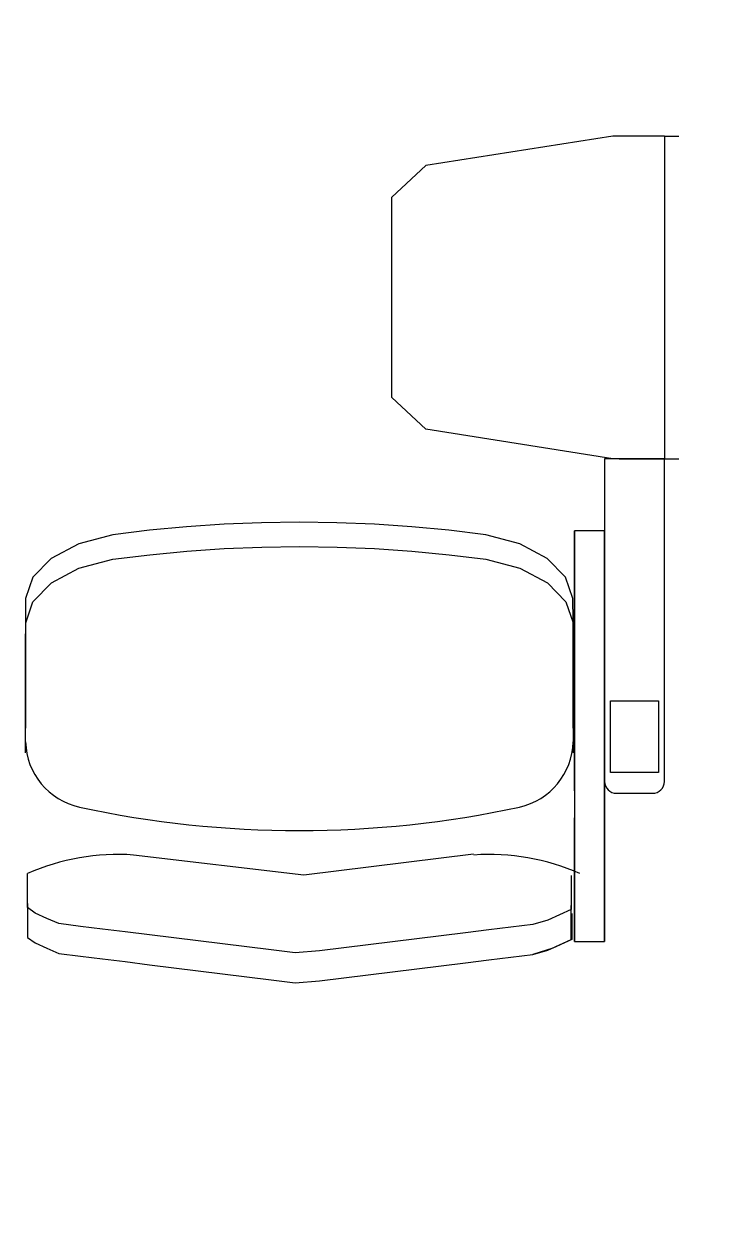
# Model space of a CAD drawing. Header units: millimetres. Extents: x 1210 to 64966, y 534 to 90439.
# Drawn here: x 10458 to 11610, y 43403 to 45370 of the extents above; entities that cross this region are included whole.
import ezdxf

# ---------------------------------------------------------------- set-up
doc = ezdxf.new("R2010")
doc.units = ezdxf.units.MM
doc.layers.add('ARREDI', color=8, linetype='Continuous')
doc.layers.add('RETINI', color=8, linetype='Continuous')

msp = doc.modelspace()

# ---------------------------------------------------------------- hatches: boundary and pattern name
at = {"layer": 'RETINI'}
h = msp.add_hatch(dxfattribs=at)
h.set_pattern_fill('ANSI31', color=256, scale=990, angle=270, style=0)
h.set_pattern_definition([(315, (-385059.34, 422084.75), (87.504464, 87.504464), [])])
h.paths.add_polyline_path([(19624, 32169, 1), (19624, 31670.1, 1)])
h.paths.add_polyline_path([(28336, 31670.1, 1), (28336, 32169, 1)])
h.paths.add_polyline_path([(18881.5, 15334.9), (18881.5, 13948.9), (20267.5, 13948.9), (20267.5, 15334.9)])
h.paths.add_polyline_path([(63481, 41322.4), (63481, 40431.4), (64372, 40431.4), (64372, 41322.4)])
h.paths.add_polyline_path([(63481, 32313.4), (63481, 31422.4), (64372, 31422.4), (64372, 32313.4)])
h.paths.add_polyline_path([(63481, 23700.4), (63481, 22809.4), (64372, 22809.4), (64372, 23700.4)])
h.paths.add_polyline_path([(63481, 15057.6), (63481, 14978.5), (63481, 14166.6), (64372, 14166.6), (64372, 15057.6)])
h.paths.add_polyline_path([(54967, 15057.6), (54967, 14166.6), (55858, 14166.6), (55858, 15057.6)])
h.paths.add_polyline_path([(42661.3, 15057.6), (42661.3, 14562.6), (42898.9, 14562.6), (42898.9, 14820), (45067, 14820), (45067, 15057.6)])
h.paths.add_polyline_path([(42661.3, 14562.6), (42661.3, 14067.6), (45067, 14067.6), (45067, 14166.6), (45067, 14562.6)])
h.paths.add_polyline_path([(45067, 15057.6), (45067, 14166.6), (45958, 14166.6), (45958, 15057.6)])
h.paths.add_polyline_path([(45958, 15097.3), (45958, 15057.6), (45958, 14166.6), (45958, 13513.3), (46453, 13513.3), (46453, 15097.3)])
h.paths.add_polyline_path([(30811, 2316.4), (30811, 534.4), (31405, 534.4), (31405, 2316.4)])
h.paths.add_polyline_path([(35315.5, 17156.5), (35315.5, 14948.8), (36454, 14948.8), (36454, 15186.4), (35553.1, 15186.4), (35553.1, 16879.3), (37206.4, 16879.3), (37206.4, 15186.4), (37444, 15186.4), (37444, 17156.5)])
h.paths.add_polyline_path([(36454, 15186.4), (36454, 14097.4), (37543, 14097.4), (37543, 15186.4)])
h.paths.add_polyline_path([(37543, 15107.1), (37543, 14820), (38215.7, 14820), (38215.7, 14562.6), (38453.3, 14562.6), (38453.3, 15107.1)])
h.paths.add_polyline_path([(37543, 14562.6), (37543, 14097.4), (37543, 14067.6), (38453.3, 14067.6), (38453.3, 14562.6)])
h.paths.add_polyline_path([(37048, 14097.4), (37048, 11325.4), (37543, 11325.4), (37543, 14097.4)])
h.paths.add_polyline_path([(36553, 14097.4), (36553, 11325.4), (36790.6, 11325.4), (36790.6, 14097.4)])
h.paths.add_polyline_path([(36553, 11325.4), (36553, 10731.4), (38335, 10731.4), (38335, 11325.4)])
h.paths.add_polyline_path([(36553, 6820.9), (36553, 6226.9), (38335, 6226.9), (38335, 6820.9)])
h.paths.add_polyline_path([(36454, 2316.4), (36454, 1227.4), (37543, 1227.4), (37543, 2316.4)])
h.paths.add_polyline_path([(36454, 1227.4), (36454, 534.4), (37147, 534.4), (37147, 1227.4)])
h.paths.add_polyline_path([(37543, 2316.4), (37543, 1722.4), (38335, 1722.4), (38335, 2316.4)])
h.paths.add_polyline_path([(36553, 23700.4), (36553, 22809.4), (37444, 22809.4), (37444, 23700.4)], flags=17)
h.paths.add_polyline_path([(35315.5, 25581.4), (35315.5, 20878.9), (37444, 20878.9), (37444, 22809.4), (37206.4, 22809.4), (37206.4, 21116.5), (35553.1, 21116.5), (35553.1, 23700.4), (35553.1, 25343.8), (37206.4, 25343.8), (37206.4, 23700.4), (37444, 23700.4), (37444, 25581.4)])
h.paths.add_polyline_path([(10417, 41421.4), (10417, 40431.4), (11407, 40431.4), (11407, 41421.4)])
h.paths.add_polyline_path([(10714, 41627.7), (10714, 41421.4), (11110, 41421.4), (11110, 41627.7)])
h.paths.add_polyline_path([(16802.5, 41422), (16802.5, 40431.4), (17000.5, 40431.4), (19030, 40431.4), (19030, 40703), (17764, 40703), (17764, 40626.6), (17000.5, 40626.6), (17000.5, 41260.2), (17764, 41260.2), (17764, 41183.8), (19030, 41183.8), (19030, 41422)])
h.paths.add_polyline_path([(13783, 41183.8), (13783, 40703), (14624.5, 40703), (14624.5, 41183.8)], flags=16)
h.paths.add_polyline_path([(2744.5, 40703), (2744.5, 40465.4), (4724.5, 40465.4), (4724.5, 40431.4), (4922.5, 40431.4), (4922.5, 41421.4), (2744.5, 41421.4), (2744.5, 41183.8), (3961.1, 41183.8), (3961.1, 41260.2), (4724.5, 41260.2), (4724.5, 40626.6), (3961.1, 40626.6), (3961.1, 40703)])
h.paths.add_polyline_path([(6902.5, 41422), (6902.5, 40431.4), (7100.5, 40431.4), (8140, 40431.4), (8140, 41422)])
h.paths.add_polyline_path([(7100.5, 41183.8), (7942, 41183.8), (7942, 40703), (7100.5, 40703)], flags=16)
h.paths.add_polyline_path([(7100.5, 41183.8), (7100.5, 40703), (7942, 40703), (7942, 41183.8)], flags=0)
h.paths.add_polyline_path([(13585, 41422), (13585, 40431.4), (13783, 40431.4), (14822.5, 40431.4), (14822.5, 41422)])
h.paths.add_polyline_path([(13783, 40703), (13783, 41183.8), (14624.5, 41183.8), (14624.5, 40703)], flags=0)
h.paths.add_polyline_path([(20168.5, 41421.4), (20168.5, 41248.2), (20555.8, 41248.2), (20555.8, 41421.4), (20506.3, 41421.4), (20506.3, 41392.9), (20481.6, 41392.9), (20481.6, 41421.4), (20432.1, 41421.4), (20432.1, 41392.9), (20407.3, 41392.9), (20407.3, 41421.4)])
h.paths.add_polyline_path([(20407.3, 43756.7), (20407.3, 43728.1), (20357.8, 43728.1), (20357.8, 41421.4), (20407.3, 41421.4), (20407.3, 41392.9), (20432.1, 41392.9), (20432.1, 41421.4), (20481.6, 41421.4), (20481.6, 41392.9), (20506.3, 41392.9), (20506.3, 41421.4), (20555.8, 41421.4), (20555.8, 43728.1), (20506.3, 43728.1), (20506.3, 43756.7), (20481.6, 43756.7), (20481.6, 43728.1), (20432.1, 43728.1), (20432.1, 43756.7)])
h.paths.add_polyline_path([(20432.1, 46208.1), (20432.1, 46236.6), (20407.3, 46236.6), (20407.3, 46208.1), (20357.8, 46208.1), (20357.8, 43901.4), (20407.3, 43901.4), (20407.3, 43872.8), (20432.1, 43872.8), (20432.1, 43901.4), (20481.6, 43901.4), (20481.6, 43872.8), (20506.3, 43872.8), (20506.3, 43901.4), (20555.8, 43901.4), (20555.8, 46208.1), (20506.3, 46208.1), (20506.3, 46236.6), (20481.6, 46236.6), (20481.6, 46208.1)])
h.paths.add_polyline_path([(20432.1, 43901.4), (20432.1, 43872.8), (20407.3, 43872.8), (20407.3, 43901.4), (20357.8, 43901.4), (20357.8, 43728.1), (20407.3, 43728.1), (20407.3, 43756.7), (20432.1, 43756.7), (20432.1, 43728.1), (20481.6, 43728.1), (20481.6, 43756.7), (20506.3, 43756.7), (20506.3, 43728.1), (20555.8, 43728.1), (20555.8, 43901.4), (20506.3, 43901.4), (20506.3, 43872.8), (20481.6, 43872.8), (20481.6, 43901.4)])
h.paths.add_polyline_path([(20357.8, 46381.3), (20357.8, 46208.1), (20407.3, 46208.1), (20407.3, 46236.6), (20432.1, 46236.6), (20432.1, 46208.1), (20481.6, 46208.1), (20481.6, 46236.6), (20506.3, 46236.6), (20506.3, 46208.1), (20555.8, 46208.1), (20555.8, 46381.3)])
h.paths.add_polyline_path([(20357.8, 46604.1), (20357.8, 46430.8), (20555.8, 46430.8), (20555.8, 46604.1)])
h.paths.add_polyline_path([(20357.8, 49192.9), (20357.8, 49019.7), (20555.8, 49019.7), (20555.8, 49192.9)])
h.paths.add_polyline_path([(19129, 41421.4), (19129, 40431.4), (20119, 40431.4), (20119, 41421.4)])
h.paths.add_polyline_path([(22304.1, 57162.4), (22304.1, 56658.3), (23426.8, 56658.3), (23426.8, 56816.7), (22462.5, 56816.7), (22462.5, 57162.4)])
h.paths.add_polyline_path([(20357.8, 57162.4), (20357.8, 49242.4), (24260.9, 49242.4), (24260.9, 49539.4), (23664.4, 49539.4), (23664.4, 51356.3), (23426.8, 51356.3), (23426.8, 49539.4), (20654.8, 49539.4), (20654.8, 51667.7), (20654.8, 53311.3), (20753.8, 53311.3), (20753.8, 53548.9), (20654.8, 53548.9), (20654.8, 57063.4), (20654.8, 57162.4)])
h.paths.add_polyline_path([(22495, 58053.4), (22495, 57162.4), (23386, 57162.4), (23386, 58053.4)])
h.paths.add_polyline_path([(23386, 58152.4), (23386, 58053.4), (23386, 57648.4), (23559.5, 57648.4), (23559.5, 57162.4), (24054.5, 57162.4), (24054.5, 58152.4)])
h.paths.add_polyline_path([(23426.8, 57162.4), (23426.8, 57112.9), (23426.8, 56816.7), (23426.8, 56658.3), (23426.8, 52754.9), (23664.4, 52754.9), (23664.4, 55709.6), (24054.5, 55709.6), (24054.5, 57162.4)])
h.paths.add_polyline_path([(22139.8, 53548.9), (22139.8, 53311.3), (23426.8, 53311.3), (23426.8, 53548.9)], flags=17)
h.paths.add_polyline_path([(12397, 58053.4), (12397, 57162.4), (13288, 57162.4), (13288, 58053.4)])
h.paths.add_polyline_path([(13288, 57400), (13288, 57162.4), (22495, 57162.4), (22495, 57400)])
h.paths.add_polyline_path([(13288, 58152.4), (13288, 58053.4), (13288, 57648.4), (22495, 57648.4), (22495, 58053.4), (22495, 58152.4)])
h.paths.add_polyline_path([(2596, 58152.4), (2596, 58053.4), (2596, 57648.4), (12397, 57648.4), (12397, 58053.4), (12397, 58152.4)])
h.paths.add_polyline_path([(1705, 57162.4), (1507, 57162.4), (1507, 55295.4), (2695, 55295.4), (2695, 57162.4), (12397, 57162.4), (12397, 57400), (2596, 57400), (2596, 57162.4), (2457.4, 57162.4), (2457.4, 55542.9), (2002, 55542.9), (2002, 57162.4)])
h.paths.add_polyline_path([(33493.9, 41708.5), (33493.9, 41421.4), (34087.9, 41421.4), (34087.9, 41708.5)], flags=17)
h.paths.add_polyline_path([(27742, 41708.5), (27742, 41421.4), (28092.4, 41421.4), (28092.4, 41627.7), (28488.4, 41627.7), (28488.4, 41421.4), (28831, 41421.4), (33493.9, 41421.4), (33493.9, 41708.5)], flags=17)
h.paths.add_polyline_path([(27841, 41421.4), (27841, 40431.4), (28831, 40431.4), (28831, 41421.4)], flags=17)
h.paths.add_polyline_path([(37910, 57063.4), (37910, 56063.5), (37206.4, 56063.5), (37206.4, 55092.9), (34375, 55092.9), (34375, 54855.3), (37444, 54855.3), (37444, 55825.9), (37493.5, 55825.9), (38147.6, 55825.9), (38147.6, 57063.4)])
h.paths.add_polyline_path([(36553, 50331.4), (36553, 49440.4), (37444, 49440.4), (37444, 50331.4)])
h.paths.add_polyline_path([(36553, 52736.7), (36553, 50331.4), (36681.7, 50331.4), (36681.7, 52736.7)], flags=17)
h.paths.add_polyline_path([(36040.9, 52974.3), (36040.9, 52736.7), (37206.4, 52736.7), (37206.4, 50331.4), (37444, 50331.4), (37444, 52974.3)])
h.paths.add_polyline_path([(36553, 46472.6), (36553, 44318), (36682.1, 44318.3), (36683.5, 46615.2)])
h.paths.add_polyline_path([(37315.3, 47306.1), (37315.3, 44318), (37493.5, 44318), (37493.5, 47501)])
h.paths.add_polyline_path([(37206.4, 47187.1), (37206.4, 44318), (37315.3, 44318), (37315.3, 47306.1)])
h.paths.add_polyline_path([(36553, 49440.4), (36553, 46472.6), (37444, 47446.9), (37444, 49440.4), (37206.4, 49440.4), (37206.4, 47480.5), (36681.7, 46906.7), (36681.7, 49440.4)])
h.paths.add_polyline_path([(36553, 44318), (36553, 41322.4), (36681.7, 41322.4), (36681.7, 43128.7), (36681.7, 43762.3), (36681.7, 44120), (37206.4, 44120), (37206.4, 43844.6), (37315.3, 43844.6), (37315.3, 44318), (37206.4, 44318)])
h.paths.add_polyline_path([(37315.3, 44318), (37315.3, 43844.6), (37343.5, 43844.6), (37343.5, 43046.4), (37206.4, 43046.4), (37206.4, 41322.4), (37444, 41322.4), (37444, 44318)])
h.paths.add_polyline_path([(36553, 41322.4), (36553, 41316.1), (36553, 40431.4), (36559.4, 40431.4), (37444, 40431.4), (37444, 41322.4)])
h.paths.add_polyline_path([(37206.4, 36562.4), (37206.4, 32313.4), (37315.3, 32313.4), (37315.3, 36562.4)], flags=16)
h.paths.add_polyline_path([(35553.1, 38194), (35553.1, 40431.4), (35266, 40431.4), (35266, 37956.4), (35424.4, 37956.4), (35424.4, 34194.4), (35315.5, 34194.4), (35315.5, 29343.4), (37444, 29343.4), (37444, 31422.4), (37206.4, 31422.4), (37206.4, 29581), (35553.1, 29581), (35553.1, 33956.8), (35662, 33956.8), (35662, 38194)])
h.paths.add_polyline_path([(36553, 32313.4), (36553, 31422.4), (37444, 31422.4), (37444, 32313.4)], flags=17)
h.paths.add_polyline_path([(37206.4, 40431.4), (37206.4, 37360.5), (37343.5, 37360.5), (37343.5, 36562.4), (37315.3, 36562.4), (37315.3, 32313.4), (37444, 32313.4), (37444, 40431.4)], flags=16)
h.paths.add_polyline_path([(28092.4, 53804.1), (28092.4, 53311.3), (30424.9, 53311.3), (30424.9, 53053.7), (30662.5, 53053.7), (30662.5, 53311.3), (34087.9, 53311.3), (34087.9, 53548.9), (30761.5, 53548.9), (30761.5, 53804.1), (30523.9, 53804.1), (30523.9, 53548.9), (28330, 53548.9), (28330, 53804.1)], flags=17)
h.paths.add_polyline_path([(30523.9, 57112.9), (30523.9, 55190.1), (30761.5, 55190.1), (30761.5, 57112.9)], flags=17)
h.paths.add_polyline_path([(27668, 57112.9), (27668, 55680.6), (28092.4, 55680.6), (28092.4, 55190.1), (28330, 55190.1), (28330, 56857.1), (28092.4, 56857.1), (28092.4, 57112.9)], flags=17)
h.paths.add_polyline_path([(28120.2, 57112.9), (28092.4, 57112.9), (28092.4, 56857.1), (28488.4, 56857.1), (28488.4, 57112.9)], flags=17)
h.paths.add_polyline_path([(27668, 58399.9), (27668, 58201.9), (33484, 58201.9), (38405, 58201.9), (38405, 58399.9)])
h.paths.add_polyline_path([(33484, 58152.4), (33484, 58053.4), (33484, 57657.4), (37910, 57657.4), (37910, 57063.4), (38147.6, 57063.4), (38197.1, 57063.4), (38405, 57063.4), (38405, 58152.4)])
h.paths.add_polyline_path([(33484, 57400), (33484, 57162.4), (34087.9, 57162.4), (34087.9, 57112.9), (34087.9, 55825.9), (34087.9, 49539.4), (30662.5, 49539.4), (30662.5, 51667.7), (30424.9, 51667.7), (30424.9, 49539.4), (28330, 49539.4), (28092.4, 49539.4), (27428.9, 49539.4), (27428.9, 49242.4), (34087.9, 49242.4), (34087.9, 40431.4), (36553, 40431.4), (36553, 40718.5), (34375, 40718.5), (34375, 52742.5), (34654.9, 52742.5), (34654.9, 52974.3), (34375, 52974.3), (34375, 57400)])
h.paths.add_polyline_path([(27668, 58152.4), (27668, 57162.4), (28163, 57162.4), (28163, 57657.4), (32593, 57657.4), (32593, 58053.4), (32593, 58152.4)])
h.paths.add_polyline_path([(28163, 57400), (28163, 57162.4), (32593, 57162.4), (32593, 57400)], flags=17)
h.paths.add_polyline_path([(32593, 58053.4), (32593, 57162.4), (33484, 57162.4), (33484, 58053.4)])
h.paths.add_polyline_path([(32818.4, 64323.6), (32818.4, 63927.6), (33214.4, 63927.6), (33214.4, 64323.6)], flags=16)
h.paths.add_polyline_path([(43015.4, 64323.6), (43015.4, 63927.6), (43411.4, 63927.6), (43411.4, 64323.6)], flags=16)
h.paths.add_polyline_path([(22736.6, 64323.6), (22736.6, 63927.6), (23132.6, 63927.6), (23132.6, 64323.6)])
h.paths.add_polyline_path([(22736.6, 64370.5), (22736.6, 64323.6), (23132.6, 64323.6), (23132.6, 63927.6), (22736.6, 63927.6), (22736.6, 63875.5), (63530.5, 63875.5), (63530.5, 64370.5)])
h.paths.add_polyline_path([(32818.4, 64323.6), (33214.4, 64323.6), (33214.4, 63927.6), (32818.4, 63927.6)], flags=0)
h.paths.add_polyline_path([(43015.4, 64323.6), (43411.4, 64323.6), (43411.4, 63927.6), (43015.4, 63927.6)], flags=0)
h.paths.add_polyline_path([(54148.2, 64323.6), (54544.2, 64323.6), (54544.2, 63927.6), (54148.2, 63927.6)], flags=16)
h.paths.add_polyline_path([(54193.7, 64266.8), (54193.7, 64286.6), (54510.5, 64286.6), (54510.5, 64266.8), (54387.7, 64266.8, 0.414214), (54358, 64237.1), (54358, 64019.3, 0.414214), (54387.7, 63989.6), (54510.5, 63989.6), (54510.5, 63969.8), (54193.7, 63969.8), (54193.7, 63989.6), (54316.4, 63989.6, 0.414214), (54346.1, 64019.3), (54346.1, 64237.1, 0.414214), (54316.4, 64266.8)], flags=0)
h.paths.add_polyline_path([(54274, 58152.4), (54274, 58053.4), (54274, 57657.4), (63481, 57657.4), (63481, 58053.4), (63481, 58152.4)])
h.paths.add_polyline_path([(54274, 57400), (54274, 57162.4), (63481, 57162.4), (63481, 57400)])
h.paths.add_polyline_path([(53383, 58053.4), (53383, 57162.4), (54274, 57162.4), (54274, 58053.4)])
h.paths.add_polyline_path([(43285, 58053.4), (43285, 57162.4), (44176, 57162.4), (44176, 58053.4)])
h.paths.add_polyline_path([(44176, 58152.4), (44176, 58053.4), (44176, 57657.4), (53383, 57657.4), (53383, 58053.4), (53383, 58152.4)])
h.paths.add_polyline_path([(44176, 57400), (44176, 57162.4), (53383, 57162.4), (53383, 57400)])
h.paths.add_polyline_path([(41532, 58152.4), (41532, 57112.9), (42027, 57112.9), (42027, 57301), (42027, 57657.4), (43285, 57657.4), (43285, 58053.4), (43285, 58152.4)])
h.paths.add_polyline_path([(42027, 57400), (42027, 57162.4), (43285, 57162.4), (43285, 57400)])
h.paths.add_polyline_path([(41789.4, 57112.9), (41789.4, 55825.9), (63431.5, 55825.9), (63431.5, 56063.5), (42027, 56063.5), (42027, 57112.9)])
h.paths.add_polyline_path([(63382, 49318.2), (63382, 48922.2), (64966, 48922.2), (64966, 48922.4), (64966, 49318.2)])
h.paths.add_polyline_path([(63481, 50331.4), (63481, 49440.4), (64372, 49440.4), (64372, 50331.4)])
h.paths.add_polyline_path([(63481, 58053.4), (63481, 57162.4), (64372, 57162.4), (64372, 58053.4)])
h.paths.add_polyline_path([(63481, 57162.4), (63481, 50331.4), (63718.6, 50331.4), (63718.6, 57162.4)])
h.paths.add_polyline_path([(63976, 57162.4), (63976, 50331.4), (64372, 50331.4), (64471, 50331.4), (64471, 57162.4), (64372, 57162.4)])
h.paths.add_polyline_path([(63580, 64313.4), (63580, 63521.4), (64372, 63521.4), (64372, 64313.4)])
h.paths.add_polyline_path([(63580, 63521.4), (63580, 58795.9), (63817.6, 58795.9), (63817.6, 63521.4)])
h.paths.add_polyline_path([(63976, 63521.4), (63976, 58795.9), (64471, 58795.9), (64471, 63521.4), (64372, 63521.4)])
h.paths.add_polyline_path([(63530.5, 58795.9), (63530.5, 58399.9), (64520.5, 58399.9), (64520.5, 58795.9)])
h.paths.add_polyline_path([(63580, 90389.6), (63580, 89597.6), (64372, 89597.6), (64372, 90389.6)])
h.paths.add_polyline_path([(63580, 89597.6), (63580, 81624.7), (63817.6, 81624.7), (63817.6, 89597.6)])
h.paths.add_polyline_path([(63976, 89597.6), (63976, 81624.7), (64372, 81624.7), (64471, 81624.7), (64471, 89597.6), (64372, 89597.6)])
h.paths.add_polyline_path([(63580, 81624.7), (63580, 80832.7), (64372, 80832.7), (64372, 81624.7)])
h.paths.add_polyline_path([(63580, 80832.7), (63580, 64313.4), (63817.6, 64313.4), (63817.6, 80832.7)])
h.paths.add_polyline_path([(63976, 80832.7), (63976, 64313.4), (64372, 64313.4), (64471, 64313.4), (64471, 80832.7), (64372, 80832.7)])
h.paths.add_polyline_path([(53267.5, 90389.6), (53267.5, 90092.6), (53267.5, 89597.6), (54059.5, 89597.6), (54059.5, 90389.6)])
h.paths.add_polyline_path([(32642.5, 81624.7), (32642.5, 80832.7), (33434.5, 80832.7), (33434.5, 81624.7)])
h.paths.add_polyline_path([(42955, 81624.7), (42955, 80832.7), (43747, 80832.7), (43747, 81624.7)])
h.paths.add_polyline_path([(42955, 90389.6), (42955, 89597.6), (43747, 89597.6), (43747, 90389.6)])
h.paths.add_polyline_path([(22330, 73704.7), (22330, 72912.7), (23122, 72912.7), (23122, 73704.7)])
h.paths.add_polyline_path([(22627, 81624.7), (22627, 81479.6), (22330, 81479.6), (22330, 80832.7), (23122, 80832.7), (23122, 80938.5), (23122, 81624.7)])
h.paths.add_polyline_path([(22330, 81624.7), (22330, 81479.6), (22627, 81479.6), (22627, 81624.7)])
h.paths.add_polyline_path([(12017.5, 73704.7), (12017.5, 72912.7), (12809.5, 72912.7), (12809.5, 73704.7)])
h.paths.add_polyline_path([(2259.4, 72859.8), (2259.4, 59340.4), (2497, 59340.4), (2497, 72859.8)])
h.paths.add_polyline_path([(1705, 73651.8), (1705, 72859.8), (2497, 72859.8), (2497, 73651.8)])
h.paths.add_polyline_path([(1705, 58053.4), (1705, 57162.4), (2596, 57162.4), (2596, 58053.4)])
h.paths.add_polyline_path([(1705, 59340.4), (1705, 58548.4), (2497, 58548.4), (2497, 59340.4)])
h.paths.add_polyline_path([(1705, 72859.8), (1606, 72859.8), (1606, 59340.4), (1705, 59340.4), (2101, 59340.4), (2101, 72859.8)])
h.paths.add_polyline_path([(1507, 46642.8), (1507, 45435), (2695, 45435), (2695, 46642.8)])
h.paths.add_polyline_path([(2002, 46395.3), (2457.4, 46395.3), (2457.4, 45682.5), (2002, 45682.5)], flags=0)
h.paths.add_polyline_path([(2002, 46395.3), (2002, 45682.5), (2457.4, 45682.5), (2457.4, 46395.3)], flags=16)
h.paths.add_polyline_path([(1507, 49929.6), (1507, 48721.8), (2695, 48721.8), (2695, 49929.6)])
h.paths.add_polyline_path([(2002, 49682.1), (2457.4, 49682.1), (2457.4, 48969.3), (2002, 48969.3)], flags=16)
h.paths.add_polyline_path([(2002, 49682.1), (2002, 48969.3), (2457.4, 48969.3), (2457.4, 49682.1)], flags=16)
h.paths.add_polyline_path([(1507, 53216.4), (1507, 52008.6), (2695, 52008.6), (2695, 53216.4)])
h.paths.add_polyline_path([(2002, 52968.9), (2457.4, 52968.9), (2457.4, 52256.1), (2002, 52256.1)], flags=0)
h.paths.add_polyline_path([(2002, 52968.9), (2002, 52256.1), (2457.4, 52256.1), (2457.4, 52968.9)], flags=16)
h.paths.add_polyline_path([(1606, 41421.4), (1606, 40332.4), (2695, 40332.4), (2695, 41421.4)])
h.paths.add_polyline_path([(1507, 43356), (1507, 41421.4), (1606, 41421.4), (1606, 41421.4), (2002, 41421.4), (2002, 43108.5), (2457.4, 43108.5), (2457.4, 41421.4), (2695, 41421.4), (2695, 43356)])
h.paths.add_polyline_path([(2457.4, 40332.4), (2457.4, 36309.1), (2516.8, 36309.1), (2516.8, 40332.4)], flags=16)
h.paths.add_polyline_path([(1883.2, 40332.4), (1883.2, 36309.1), (2002, 36309.1), (2002, 40332.4)], flags=17)
h.paths.add_polyline_path([(2516.8, 40332.4), (2516.8, 36309.1), (2564.5, 36309.1), (2564.5, 35455.7), (2457.4, 35455.7), (2457.4, 32412.3), (2695, 32412.3), (2695, 40332.4)])
h.paths.add_polyline_path([(1606, 32412.3), (1606, 31323.3), (2695, 31323.3), (2695, 32412.3)])
h.paths.add_polyline_path([(1606, 40332.4), (1507, 40332.4), (1507, 32412.3), (1606, 32412.3), (2002, 32412.3), (2002, 35455.7), (1835.5, 35455.7), (1835.5, 36309.1), (1883.2, 36309.1), (1883.2, 40332.4)])
h.paths.add_polyline_path([(1606, 31323.3), (1507, 31323.3), (1507, 23799.4), (1606, 23799.4), (1883.2, 23799.4), (1883.2, 27426.6), (1835.5, 27426.6), (1835.5, 28280), (2002, 28280), (2002, 31323.3)])
h.paths.add_polyline_path([(1883.2, 27426.6), (1883.2, 23799.4), (2002, 23799.4), (2002, 27426.6)])
h.paths.add_polyline_path([(2457.4, 27426.6), (2457.4, 23799.4), (2516.8, 23799.4), (2516.8, 27426.6)])
h.paths.add_polyline_path([(2457.4, 31323.3), (2457.4, 28280), (2564.5, 28280), (2564.5, 27426.6), (2516.8, 27426.6), (2516.8, 23799.4), (2695, 23799.4), (2695, 31323.3)])
h.paths.add_polyline_path([(1606, 22710.4), (1507, 22710.4), (1507, 15186.4), (1606, 15186.4), (2002, 15186.4), (2002, 22710.4)])
h.paths.add_polyline_path([(2457.4, 22710.4), (2457.4, 15186.4), (2695, 15186.4), (2695, 22710.4)])
h.paths.add_polyline_path([(1606, 15186.4), (1606, 14097.4), (2002, 14097.4), (2695, 14097.4), (2695, 15186.4)])
h.paths.add_polyline_path([(1606, 23799.4), (1606, 22710.4), (2695, 22710.4), (2695, 23799.4)])
h.paths.add_polyline_path([(1210, 5979.4), (1210, 5385.4), (2794, 5385.4), (2794, 5979.4)])
h.paths.add_polyline_path([(1210, 10719.7), (1210, 5979.4), (2794, 5979.4), (2794, 9467.1), (2695, 9490.1), (2794, 9490.1), (2794, 10719.7)])
h.paths.add_polyline_path([(1606, 11313.7), (1210, 11313.7), (1210, 10731.9), (1210, 10719.7), (2794, 10719.7), (2794, 11313.7)])
h.paths.add_polyline_path([(1507, 14097.4), (1507, 11313.7), (1606, 11313.7), (2002, 11313.7), (2002, 14097.4)])
h.paths.add_polyline_path([(2457.4, 14097.4), (2457.4, 11313.7), (2695, 11313.7), (2695, 14097.4)])
h.paths.add_polyline_path([(1606, 2316.4), (1606, 1227.4), (2695, 1227.4), (2695, 2316.4)])
h.paths.add_polyline_path([(1507, 5385.4), (1507, 2316.4), (1606, 2316.4), (2002, 2316.4), (2002, 5385.4)])
h.paths.add_polyline_path([(2457.4, 5385.4), (2457.4, 2316.4), (2695, 2316.4), (2695, 5385.4)])
h.paths.add_polyline_path([(2695, 1623.4), (2695, 1227.4), (2695, 1128.4), (7843, 1128.4), (7843, 1623.4)])
h.paths.add_polyline_path([(2695, 2316.4), (2695, 2078.8), (7843, 2078.8), (7843, 2316.4)])
h.paths.add_polyline_path([(25663, 534.4), (25663, 2316.4), (25069, 2316.4), (25069, 534.4), (25118.5, 534.4)])
h.paths.add_polyline_path([(19921, 534.4), (19921, 2316.4), (19327, 2316.4), (19327, 534.4), (19376.5, 534.4)])
h.paths.add_polyline_path([(14179, 534.4), (14179, 2316.4), (13585, 2316.4), (13585, 534.4), (13634.5, 534.4)])
h.paths.add_polyline_path([(8437, 534.4), (8437, 2316.4), (7843, 2316.4), (7843, 534.4)])
h.paths.add_polyline_path([(2457.4, 15195.4), (2002, 15195.4), (2002, 15186.4), (2457.4, 15186.4)])

# ---------------------------------------------------------------- linework, layer by layer
at = {"layer": 'ARREDI'}
for p, q in [((11433.2, 45183.4, -1423.9), (11123.9, 45134.6, -1423.9)), ((11518.8, 45183.4, -1423.9), (11433.2, 45183.4, -1423.9)), ((11518.8, 45183.4, -1423.9), (11542.8, 45183.4, -1423.9)), ((11518.8, 45183.4, -1423.9), (11518.8, 44648.8, -1423.9)), ((11123.9, 45134.6, -1423.9), (11067.6, 45082.3, -1423.9)), ((11067.6, 44750, -1423.9), (11067.6, 45082.3, -1423.9)), ((11123.9, 44697.7, -1423.9), (11067.6, 44750, -1423.9)), ((11433.2, 44648.8, -1423.9), (11123.9, 44697.7, -1423.9)), ((11518.8, 44648.8, -1423.9), (11419.8, 44648.8, -1423.9)), ((11419.8, 44648.8, -1423.9), (11419.8, 44114.2, -1423.9)), ((11443.8, 44648.8, -1423.9), (11542.8, 44648.8, -1423.9)), ((11518.8, 44114.2, -1423.9), (11518.8, 44648.8, -1423.9)), ((11518.8, 44648.8, -1423.9), (11542.8, 44648.8, -1423.9)), ((11439.6, 44094.4, -1423.9), (11499, 44094.4, -1423.9)), ((10921.4, 43958.9, -383.6), (10639.5, 43992.1, -383.6)), ((11202.7, 43993.8, -383.6), (10921.4, 43958.9, -383.6)), ((11365.2, 43895.2, -182), (11365.2, 43873.7, -88.5)), ((11365.2, 43873.7, -88.5), (11365.2, 43852.1, 5)), ((11365.2, 43852.1, 5), (11333.8, 43838, 60.8)), ((11333.8, 43838, 60.8), (11300.7, 43827.4, 102.8))]:
    msp.add_line(p, q, dxfattribs=at)
msp.add_lwpolyline([(11370.1, 43848.8), (11419.6, 43848.8), (11419.6, 44529.3), (11370.1, 44529.3)], close=True, dxfattribs=at)
at = {"layer": 'ARREDI', "elevation": -1423.9}
msp.add_lwpolyline([(11508.9, 44247.6), (11508.9, 44128.8), (11429.7, 44128.8), (11429.7, 44247.6)], close=True, dxfattribs=at)
at = {"layer": 'ARREDI'}
for centre, radius, start, end in [((10573.9, 44182.1, -638.2), 113, 181.2464, 257.7753), ((11254.7, 44182.1, -450.2), 113, 282.2247, 358.7536), ((11439.6, 44114.2, -1423.9), 19.8, 180, 270), ((11499, 44114.2, -1423.9), 19.8, 270, 0), ((10914.3, 45752.4, -450.2), 1719.8, 257.769, 282.231), ((10614.1, 43621, -244.9), 372, 86.0776, 113.7817), ((11228.7, 43621, -244.9), 372, 66.2183, 93.9224)]:
    msp.add_arc(centre, radius, start, end, dxfattribs=at)
for points, invisible_edges in [([(10666.4, 44489.7, -9.2), (10727.9, 44495.6, -0.9), (10727.6, 44536.1, -29.4), (10666.1, 44530.2, -37.7)], 10), ([(10727.9, 44495.6, -0.9), (10789.8, 44499.8, 5), (10789.5, 44540.3, -23.4), (10727.6, 44536.1, -29.4)], 10), ([(10789.8, 44499.8, 5), (10852, 44502.3, 8.6), (10851.7, 44542.8, -19.9), (10789.5, 44540.3, -23.4)], 10), ([(10852, 44502.3, 8.6), (10914.3, 44503.1, 9.8), (10914, 44543.6, -18.7), (10851.7, 44542.8, -19.9)], 10), ([(10914.3, 44503.1, 9.8), (10976.6, 44502.3, 8.6), (10976.3, 44542.8, -19.9), (10914, 44543.6, -18.7)], 10), ([(10976.6, 44502.3, 8.6), (11038.8, 44499.8, 5), (11038.5, 44540.3, -23.4), (10976.3, 44542.8, -19.9)], 10), ([(11038.8, 44499.8, 5), (11100.7, 44495.6, -0.9), (11100.4, 44536.1, -29.4), (11038.5, 44540.3, -23.4)], 10), ([(11100.7, 44495.6, -0.9), (11162.2, 44489.7, -9.2), (11161.9, 44530.2, -37.7), (11100.4, 44536.1, -29.4)], 10), ([(10549.1, 44467.2, -41.2), (10605.5, 44482.2, -20), (10605.2, 44522.6, -48.5), (10548.8, 44507.7, -69.7)], 10), ([(10605.5, 44482.2, -20), (10666.4, 44489.7, -9.2), (10666.1, 44530.2, -37.7), (10605.2, 44522.6, -48.5)], 10), ([(11162.2, 44489.7, -9.2), (11223.1, 44482.2, -20), (11222.8, 44522.6, -48.5), (11161.9, 44530.2, -37.7)], 10), ([(11223.1, 44482.2, -20), (11279.5, 44467.2, -41.2), (11279.2, 44507.7, -69.7), (11222.8, 44522.6, -48.5)], 10), ([(11370.1, 44529.3, -517.4), (11370.1, 44528.8, -522.3), (11370.1, 44527.4, -526.9)], 12), ([(11370.1, 44527.4, -507.9), (11370.1, 44528.8, -512.5), (11370.1, 44529.3, -517.4)], 12), ([(11370.1, 44527.4, -526.9), (11370.1, 44525.1, -531.2), (11370.1, 44522, -535)], 12), ([(11370.1, 44522, -499.8), (11370.1, 44525.1, -503.6), (11370.1, 44527.4, -507.9)], 12), ([(11370.1, 44522, -535), (11370.1, 44518.2, -538.1), (11370.1, 44513.9, -540.4)], 12), ([(11370.1, 44098.3, -491.4), (11370.1, 44518.2, -496.7), (11370.1, 44522, -499.8)], 13), ([(11370.1, 44098.3, -491.4), (11370.1, 44513.9, -494.4), (11370.1, 44518.2, -496.7)], 13), ([(11419.6, 44529.3, -517.4), (11419.6, 44528.8, -512.5), (11419.6, 44527.4, -507.9)], 12), ([(11419.6, 44370.7, -543.6), (11419.6, 44528.8, -522.3), (11419.6, 44529.3, -517.4)], 13), ([(11419.6, 44370.7, -543.6), (11419.6, 44527.4, -526.9), (11419.6, 44528.8, -522.3)], 13), ([(11419.6, 44527.4, -507.9), (11419.6, 44525.1, -503.6), (11419.6, 44522, -499.8)], 12), ([(11419.6, 44370.7, -543.6), (11419.6, 44378.4, -542.8), (11419.6, 44527.4, -526.9)], 14), ([(11419.6, 44378.4, -542.8), (11419.6, 44525.1, -531.2), (11419.6, 44527.4, -526.9)], 13), ([(11419.6, 44378.4, -542.8), (11419.6, 44522, -535), (11419.6, 44525.1, -531.2)], 13), ([(11419.6, 44522, -499.8), (11419.6, 44518.2, -496.7), (11419.6, 44513.9, -494.4)], 12), ([(11419.6, 44378.4, -542.8), (11419.6, 44518.2, -538.1), (11419.6, 44522, -535)], 13), ([(11419.6, 44378.4, -542.8), (11419.6, 44513.9, -540.4), (11419.6, 44518.2, -538.1)], 13), ([(10503.5, 44443, -75.6), (10549.1, 44467.2, -41.2), (10548.8, 44507.7, -69.7), (10503.2, 44483.5, -104.1)], 10), ([(11279.5, 44467.2, -41.2), (11325.1, 44443, -75.6), (11324.8, 44483.5, -104.1), (11279.2, 44507.7, -69.7)], 10), ([(11370.1, 44513.9, -540.4), (11370.1, 44509.2, -541.8), (11370.1, 44504.4, -542.3)], 12), ([(11370.1, 44098.3, -491.4), (11370.1, 44498.1, -493.3), (11370.1, 44513.9, -494.4)], 14), ([(11370.1, 44498.1, -493.3), (11370.1, 44509.2, -493), (11370.1, 44513.9, -494.4)], 13), ([(11370.1, 44498.1, -493.3), (11370.1, 44504.3, -492.5), (11370.1, 44509.2, -493)], 13), ([(11370.1, 44098.3, -491.4), (11370.1, 44504.4, -542.3), (11370.1, 44378.4, -542.8)], 13), ([(11370.1, 44498.1, -493.3), (11370.1, 44499.5, -493), (11370.1, 44504.3, -492.5)], 12), ([(11419.6, 44363.3, -545.8), (11419.6, 44370.7, -543.6), (11419.6, 44513.9, -494.4)], 14), ([(11419.6, 44513.9, -494.4), (11419.6, 44509.2, -493), (11419.6, 44504.3, -492.5)], 12), ([(11419.6, 44378.4, -542.8), (11419.6, 44509.2, -541.8), (11419.6, 44513.9, -540.4)], 13), ([(11419.6, 44378.4, -542.8), (11419.6, 44504.4, -542.3), (11419.6, 44509.2, -541.8)], 12), ([(11419.6, 44504.3, -492.5), (11419.6, 44499.5, -493), (11419.6, 44498.1, -493.3)], 12), ([(11419.6, 44363.3, -545.8), (11419.6, 44498.1, -493.3), (11419.6, 44098.3, -491.4)], 13), ([(10473.1, 44411.9, -119.9), (10503.5, 44443, -75.6), (10503.2, 44483.5, -104.1), (10472.8, 44452.4, -148.4)], 10), ([(11325.1, 44443, -75.6), (11355.5, 44411.9, -119.9), (11355.2, 44452.4, -148.4), (11324.8, 44483.5, -104.1)], 10), ([(10461.1, 44376.8, -169.8), (10473.1, 44411.9, -119.9), (10472.8, 44452.4, -148.4), (10460.8, 44417.3, -198.2)], 10), ([(11355.5, 44411.9, -119.9), (11367.5, 44376.8, -169.8), (11367.2, 44417.3, -198.2), (11355.2, 44452.4, -148.4)], 10), ([(10460.9, 44341, -220.7), (10461.1, 44376.8, -169.8), (10460.8, 44417.3, -198.2), (10460.6, 44381.5, -249.2)], 10), ([(11367.5, 44376.8, -169.8), (11367.7, 44341, -220.7), (11367.4, 44381.5, -249.2), (11367.2, 44417.3, -198.2)], 10), ([(10460.9, 44305.1, -271.7), (10460.9, 44341, -220.7), (10460.6, 44381.5, -249.2), (10460.6, 44345.6, -300.2)], 10), ([(11367.7, 44341, -220.7), (11367.7, 44305.1, -271.7), (11367.4, 44345.6, -300.2), (11367.4, 44381.5, -249.2)], 10), ([(11370.1, 44098.3, -491.4), (11370.1, 44378.4, -542.8), (11370.1, 44370.7, -543.6)], 13), ([(11370.1, 44210.7, -554.4), (11370.1, 44204.7, -549.5), (11370.1, 44370.7, -543.6)], 14), ([(11370.1, 44370.7, -543.6), (11370.1, 44215.6, -560.4), (11370.1, 44210.7, -554.4)], 13), ([(11370.1, 44370.7, -543.6), (11370.1, 44363.3, -545.8), (11370.1, 44215.6, -560.4)], 14), ([(11370.1, 44363.3, -545.8), (11370.1, 44219.2, -567.2), (11370.1, 44215.6, -560.4)], 13), ([(11370.1, 44363.3, -545.8), (11370.1, 44356.4, -549.5), (11370.1, 44219.2, -567.2)], 14), ([(11419.6, 44356.4, -549.5), (11419.6, 44363.3, -545.8), (11419.6, 44098.3, -491.4)], 14), ([(10460.9, 44269.3, -322.7), (10460.9, 44305.1, -271.7), (10460.6, 44345.6, -300.2), (10460.6, 44309.7, -351.2)], 10), ([(11367.7, 44305.1, -271.7), (11367.7, 44269.3, -322.7), (11367.4, 44309.7, -351.2), (11367.4, 44345.6, -300.2)], 10), ([(11370.1, 44356.4, -549.5), (11370.1, 44221.5, -574.7), (11370.1, 44219.2, -567.2)], 13), ([(11370.1, 44356.4, -549.5), (11370.1, 44350.4, -554.4), (11370.1, 44221.5, -574.7)], 14), ([(11370.1, 44350.4, -554.4), (11370.1, 44345.5, -560.4), (11370.1, 44239.5, -653)], 14), ([(11370.1, 44345.5, -560.4), (11370.1, 44341.9, -567.2), (11370.1, 44239.5, -653)], 14), ([(11370.1, 44341.9, -567.2), (11370.1, 44339.6, -574.7), (11370.1, 44239.5, -653)], 14), ([(11370.1, 44339.6, -574.7), (11370.1, 44321.3, -653), (11370.1, 44239.5, -653)], 13), ([(11370.1, 44339.6, -574.7), (11370.1, 44321.3, -732.4), (11370.1, 44321.3, -653)], 13), ([(11370.1, 44339.6, -574.7), (11370.1, 44338.8, -582.4), (11370.1, 44321.3, -732.4)], 14), ([(11370.1, 44338.8, -582.4), (11370.1, 44338.8, -731.7), (11370.1, 44321.3, -732.4)], 12), ([(11419.6, 44350.4, -554.4), (11419.6, 44356.4, -549.5), (11419.6, 44098.3, -491.4)], 14), ([(11419.6, 44345.5, -560.4), (11419.6, 44350.4, -554.4), (11419.6, 44098.3, -491.4)], 14), ([(11419.6, 44341.9, -567.2), (11419.6, 44345.5, -560.4), (11419.6, 44098.3, -491.4)], 14), ([(11419.6, 44190.4, -543.6), (11419.6, 44339.6, -574.7), (11419.6, 44341.9, -567.2)], 13), ([(11419.6, 44190.4, -543.6), (11419.6, 44197.8, -545.8), (11419.6, 44339.6, -574.7)], 14), ([(11419.6, 44197.8, -545.8), (11419.6, 44204.7, -549.5), (11419.6, 44339.6, -574.7)], 14), ([(11419.6, 44204.7, -549.5), (11419.6, 44338.8, -582.4), (11419.6, 44339.6, -574.7)], 13), ([(11419.6, 44204.7, -549.5), (11419.6, 44210.7, -554.4), (11419.6, 44338.8, -582.4)], 14), ([(11419.6, 44321.3, -653), (11419.6, 44338.8, -731.7), (11419.6, 44338.8, -582.4)], 13), ([(11419.6, 44321.3, -653), (11419.6, 44321.3, -732.4), (11419.6, 44338.8, -731.7)], 12), ([(11419.6, 44210.7, -554.4), (11419.6, 44215.6, -560.4), (11419.6, 44321.3, -653)], 14), ([(11419.6, 44215.6, -560.4), (11419.6, 44219.2, -567.2), (11419.6, 44321.3, -653)], 14), ([(11419.6, 44219.2, -567.2), (11419.6, 44221.5, -574.7), (11419.6, 44321.3, -653)], 14), ([(11419.6, 44221.5, -574.7), (11419.6, 44239.5, -653), (11419.6, 44321.3, -653)], 13), ([(10460.9, 44233.4, -373.7), (10460.9, 44269.3, -322.7), (10460.6, 44309.7, -351.2), (10460.6, 44273.9, -402.2)], 10), ([(11367.7, 44269.3, -322.7), (11367.7, 44233.4, -373.7), (11367.4, 44273.9, -402.2), (11367.4, 44309.7, -351.2)], 10), ([(10460.9, 44197.5, -424.7), (10460.9, 44233.4, -373.7), (10460.6, 44273.9, -402.2), (10460.6, 44238, -453.2)], 10), ([(11367.7, 44233.4, -373.7), (11367.7, 44197.5, -424.7), (11367.4, 44238, -453.2), (11367.4, 44273.9, -402.2)], 10), ([(11370.1, 44239.5, -653), (11370.1, 44222.3, -582.4), (11370.1, 44221.5, -574.7)], 13), ([(11370.1, 44239.5, -653), (11370.1, 44222.3, -731.7), (11370.1, 44222.3, -582.4)], 13), ([(11370.1, 44239.5, -653), (11370.1, 44239.5, -731.7), (11370.1, 44222.3, -731.7)], 12), ([(11419.6, 44221.5, -574.7), (11419.6, 44239.5, -731.7), (11419.6, 44239.5, -653)], 13), ([(11419.6, 44221.5, -574.7), (11419.6, 44222.3, -582.4), (11419.6, 44239.5, -731.7)], 14), ([(11419.6, 44222.3, -582.4), (11419.6, 44222.3, -731.7), (11419.6, 44239.5, -731.7)], 12), ([(10460.9, 44161.7, -475.7), (10460.9, 44197.5, -424.7), (10460.6, 44238, -453.2), (10460.6, 44202.2, -504.1)], 10), ([(11367.7, 44197.5, -424.7), (11367.7, 44161.7, -475.7), (11367.4, 44202.2, -504.1), (11367.4, 44238, -453.2)], 10), ([(11370.1, 44204.7, -549.5), (11370.1, 44197.8, -545.8), (11370.1, 44098.3, -491.4)], 14), ([(11370.1, 44197.8, -545.8), (11370.1, 43983.4, -475.8), (11370.1, 43969.7, -450.3)], 13), ([(11370.1, 44197.8, -545.8), (11370.1, 44190.4, -543.6), (11370.1, 43983.4, -475.8)], 14), ([(11370.1, 44190.4, -543.6), (11370.1, 44002.7, -499.3), (11370.1, 43983.4, -475.8)], 13), ([(11370.1, 44190.4, -543.6), (11370.1, 44026.3, -518.6), (11370.1, 44002.7, -499.3)], 13), ([(11370.1, 44182.7, -542.8), (11370.1, 44053.1, -532.9), (11370.1, 44026.3, -518.6)], 13), ([(11419.6, 44075, -484.4), (11419.6, 44182.7, -542.8), (11419.6, 44190.4, -543.6)], 13), ([(11419.6, 44190.4, -543.6), (11419.6, 44098.3, -491.4), (11419.6, 44075, -484.4)], 13), ([(11419.6, 44053.1, -532.9), (11419.6, 44087.9, -542.8), (11419.6, 44182.7, -542.8)], 13), ([(11419.6, 44053.1, -532.9), (11419.6, 44082.2, -541.8), (11419.6, 44087.9, -542.8)], 12), ([(11419.6, 44075, -484.4), (11419.6, 44053.5, -472.9), (11419.6, 44053.1, -532.9)], 14), ([(11370.1, 43969.7, -450.3), (11370.1, 44034.7, -457.4), (11370.1, 44053.5, -472.9)], 13), ([(11419.6, 44053.5, -472.9), (11419.6, 44034.7, -457.4), (11419.6, 43969.7, -450.3)], 14), ([(11419.6, 44002.7, -499.3), (11419.6, 44026.3, -518.6), (11419.6, 44053.1, -532.9)], 12), ([(11370.1, 43969.7, -450.3), (11370.1, 44019.2, -438.6), (11370.1, 44034.7, -457.4)], 13), ([(11419.6, 44034.7, -457.4), (11419.6, 44019.2, -438.6), (11419.6, 43969.7, -450.3)], 14), ([(11370.1, 43969.7, -450.3), (11370.1, 44011.1, -424.6), (11370.1, 44019.2, -438.6)], 13), ([(11370.1, 43897.1, 3.2), (11370.1, 43898.2, 0), (11370.1, 44011.1, -424.6)], 12), ([(11419.6, 44019.2, -438.6), (11419.6, 44011.1, -424.6), (11419.6, 43969.7, -450.3)], 14), ([(11419.6, 44011.1, -424.6), (11419.6, 43878.5, 18.5), (11419.6, 43873.5, 19)], 13), ([(11419.6, 44011.1, -424.6), (11419.6, 43883.3, 17), (11419.6, 43878.5, 18.5)], 13), ([(11419.6, 44011.1, -424.6), (11419.6, 43887.7, 14.7), (11419.6, 43883.3, 17)], 13), ([(11419.6, 44011.1, -424.6), (11419.6, 43891.6, 11.5), (11419.6, 43887.7, 14.7)], 13), ([(11419.6, 44011.1, -424.6), (11419.6, 43894.8, 7.6), (11419.6, 43891.6, 11.5)], 13), ([(11419.6, 44011.1, -424.6), (11419.6, 43897.1, 3.2), (11419.6, 43894.8, 7.6)], 13), ([(11419.6, 44011.1, -424.6), (11419.6, 43898.2, 0), (11419.6, 43897.1, 3.2)], 12), ([(11419.6, 43969.7, -450.3), (11419.6, 43983.4, -475.8), (11419.6, 44002.7, -499.3)], 12), ([(11370.1, 43969.7, -450.3), (11370.1, 43848.8), (11370.1, 43849.9, 3.2)], 12), ([(11419.6, 43849.9, 3.2), (11419.6, 43848.8), (11419.6, 43969.7, -450.3)], 12), ([(10464.1, 43952, -205.5), (10464.1, 43961.4, -244.9), (10464.1, 43911.9, -244.9), (10464.1, 43902.5, -205.5)], 10), ([(10464.1, 43942.6, -166.1), (10464.1, 43952, -205.5), (10464.1, 43902.5, -205.5), (10464.1, 43893.1, -166.1)], 10), ([(11364.5, 43958.2, -231.6), (11364.5, 43948.8, -192.2), (11364.5, 43899.3, -192.2), (11364.5, 43908.7, -231.6)], 10), ([(11364.5, 43948.8, -192.2), (11364.6, 43939.4, -152.7), (11364.6, 43889.9, -152.7), (11364.5, 43899.3, -192.2)], 10), ([(10464.1, 43933.2, -126.6), (10464.1, 43942.6, -166.1), (10464.1, 43893.1, -166.1), (10464.1, 43883.7, -126.6)], 10), ([(10464.1, 43923.7, -87.2), (10464.1, 43933.2, -126.6), (10464.1, 43883.7, -126.6), (10464.1, 43874.2, -87.2)], 10), ([(11364.6, 43939.4, -152.7), (11364.6, 43930, -113.3), (11364.6, 43880.5, -113.3), (11364.6, 43889.9, -152.7)], 10), ([(11364.6, 43930, -113.3), (11364.6, 43920.5, -73.9), (11364.6, 43871, -73.9), (11364.6, 43880.5, -113.3)], 10), ([(10464, 43904.9, -8.3), (10474.7, 43897.4, 21.7), (10464, 43916, -55), (10464, 43904.9, -8.3)], 7), ([(10464.1, 43914.3, -47.8), (10464.1, 43923.7, -87.2), (10464.1, 43874.2, -87.2), (10464.1, 43864.8, -47.8)], 10), ([(10464.1, 43902.5, -205.5), (10464.1, 43911.9, -244.9), (10464.1, 43911.9, -244.9), (10483.5, 43920.4, -279.5)], 13), ([(10464.1, 43904.9, -8.3), (10464.1, 43914.3, -47.8), (10464.1, 43864.8, -47.8), (10464.1, 43855.4, -8.3)], 10), ([(10476.9, 43895.9, 27.8), (10464.1, 43904.9, -8.3), (10464.1, 43855.4, -8.3), (10476.9, 43846.4, 27.8)], 10), ([(11364.6, 43920.5, -73.9), (11364.6, 43911.1, -34.4), (11364.6, 43861.6, -34.4), (11364.6, 43871, -73.9)], 10), ([(11364.6, 43911.1, -34.4), (11364.6, 43901.7, 5), (11364.6, 43852.2, 5), (11364.6, 43861.6, -34.4)], 10), ([(10496.3, 43887.1, 62.3), (10476.9, 43895.9, 27.8), (10476.9, 43846.4, 27.8), (10496.3, 43837.6, 62.3)], 10), ([(10515.7, 43878.4, 96.8), (10496.3, 43887.1, 62.3), (10496.3, 43837.6, 62.3), (10515.7, 43828.9, 96.8)], 10), ([(11345.2, 43892.9, 39.5), (11325.8, 43884.2, 74), (11325.8, 43834.7, 74), (11345.2, 43843.4, 39.5)], 10), ([(11364.5, 43901.7, 5), (11345.2, 43892.9, 39.5), (11345.2, 43843.4, 39.5), (11364.5, 43852.2, 5)], 10), ([(11370.1, 43891.6, 11.5), (11370.1, 43894.8, 7.6), (11370.1, 43897.1, 3.2)], 12), ([(11370.1, 43883.3, 17), (11370.1, 43887.7, 14.7), (11370.1, 43891.6, 11.5)], 12), ([(10464.7, 43855.3, -8.3), (10475.4, 43847.8, 21.7), (10464.7, 43866.5, -55), (10464.7, 43855.3, -8.3)], 7), ([(10552, 43873.9, 114.3), (10515.7, 43878.4, 96.8), (10515.7, 43828.9, 96.8), (10552, 43824.4, 114.3)], 10), ([(10588.3, 43869.5, 131.8), (10552, 43873.9, 114.3), (10552, 43824.4, 114.3), (10588.3, 43820, 131.8)], 10), ([(10625.9, 43864.9, 143.4), (10588.3, 43869.5, 131.8), (10588.3, 43820, 131.8), (10625.9, 43815.4, 143.4)], 10), ([(11228.1, 43868, 137.7), (11189.1, 43863.2, 143.4), (11189.1, 43813.7, 143.4), (11228.1, 43818.5, 137.7)], 10), ([(11264.4, 43872.4, 120.2), (11228.1, 43868, 137.7), (11228.1, 43818.5, 137.7), (11264.4, 43822.9, 120.2)], 10), ([(11300.7, 43876.9, 102.8), (11264.4, 43872.4, 120.2), (11264.4, 43822.9, 120.2), (11300.7, 43827.4, 102.8)], 10), ([(11325.8, 43884.2, 74), (11300.7, 43876.9, 102.8), (11300.7, 43827.4, 102.8), (11325.8, 43834.7, 74)], 10), ([(11370.1, 43873.5, 19), (11370.1, 43878.5, 18.5), (11370.1, 43883.3, 17)], 12), ([(11370.1, 43863.7, 17), (11370.1, 43868.5, 18.5), (11370.1, 43873.5, 19)], 12), ([(11419.6, 43873.5, 19), (11419.6, 43868.5, 18.5), (11419.6, 43863.7, 17)], 12), ([(10666.1, 43859.9, 143.4), (10625.9, 43864.9, 143.4), (10625.9, 43815.4, 143.4), (10666.1, 43810.4, 143.4)], 10), ([(10706.4, 43854.9, 143.4), (10666.1, 43859.9, 143.4), (10666.1, 43810.4, 143.4), (10706.4, 43805.4, 143.4)], 10), ([(10746.6, 43849.9, 143.4), (10706.4, 43854.9, 143.4), (10706.4, 43805.4, 143.4), (10746.6, 43800.4, 143.4)], 10), ([(10786.8, 43844.9, 143.4), (10746.6, 43849.9, 143.4), (10746.6, 43800.4, 143.4), (10786.8, 43795.4, 143.4)], 10), ([(11068.4, 43848.2, 143.4), (11028.2, 43843.2, 143.4), (11028.2, 43793.7, 143.4), (11068.4, 43798.7, 143.4)], 10), ([(11108.7, 43853.2, 143.4), (11068.4, 43848.2, 143.4), (11068.4, 43798.7, 143.4), (11108.7, 43803.7, 143.4)], 10), ([(11148.9, 43858.2, 143.4), (11108.7, 43853.2, 143.4), (11108.7, 43803.7, 143.4), (11148.9, 43808.7, 143.4)], 10), ([(11189.1, 43863.2, 143.4), (11148.9, 43858.2, 143.4), (11148.9, 43808.7, 143.4), (11189.1, 43813.7, 143.4)], 10), ([(11364.5, 43852.2, 5), (11345.2, 43843.4, 39.5), (11364.6, 43861.6, -34.4), (11364.6, 43852.2, 5)], 7), ([(11349.5, 43845, 32.9), (11365.2, 43852.1, 5), (11365.2, 43852.1, 5), (11365.2, 43862.9, -41.8)], 13), ([(11370.1, 43855.4, 11.5), (11370.1, 43859.3, 14.7), (11370.1, 43863.7, 17)], 12), ([(11370.1, 43849.9, 3.2), (11370.1, 43852.2, 7.6), (11370.1, 43855.4, 11.5)], 12), ([(11419.6, 43863.7, 17), (11419.6, 43859.3, 14.7), (11419.6, 43855.4, 11.5)], 12), ([(11419.6, 43855.4, 11.5), (11419.6, 43852.2, 7.6), (11419.6, 43849.9, 3.2)], 12), ([(10827.1, 43839.9, 143.4), (10786.8, 43844.9, 143.4), (10786.8, 43795.4, 143.4), (10827.1, 43790.4, 143.4)], 10), ([(10867.3, 43835, 143.4), (10827.1, 43839.9, 143.4), (10827.1, 43790.4, 143.4), (10867.3, 43785.5, 143.4)], 10), ([(10907.5, 43830, 143.4), (10867.3, 43835, 143.4), (10867.3, 43785.5, 143.4), (10907.5, 43780.5, 143.4)], 10), ([(10947.7, 43833.3, 143.4), (10907.5, 43830, 143.4), (10907.5, 43780.5, 143.4), (10947.7, 43783.8, 143.4)], 10), ([(10988, 43838.3, 143.4), (10947.7, 43833.3, 143.4), (10947.7, 43783.8, 143.4), (10988, 43788.8, 143.4)], 10), ([(11028.2, 43843.2, 143.4), (10988, 43838.3, 143.4), (10988, 43788.8, 143.4), (11028.2, 43793.7, 143.4)], 10)]:
    msp.add_3dface(points, dxfattribs=dict(at, invisible_edges=invisible_edges))

doc.saveas('drawing.dxf')
